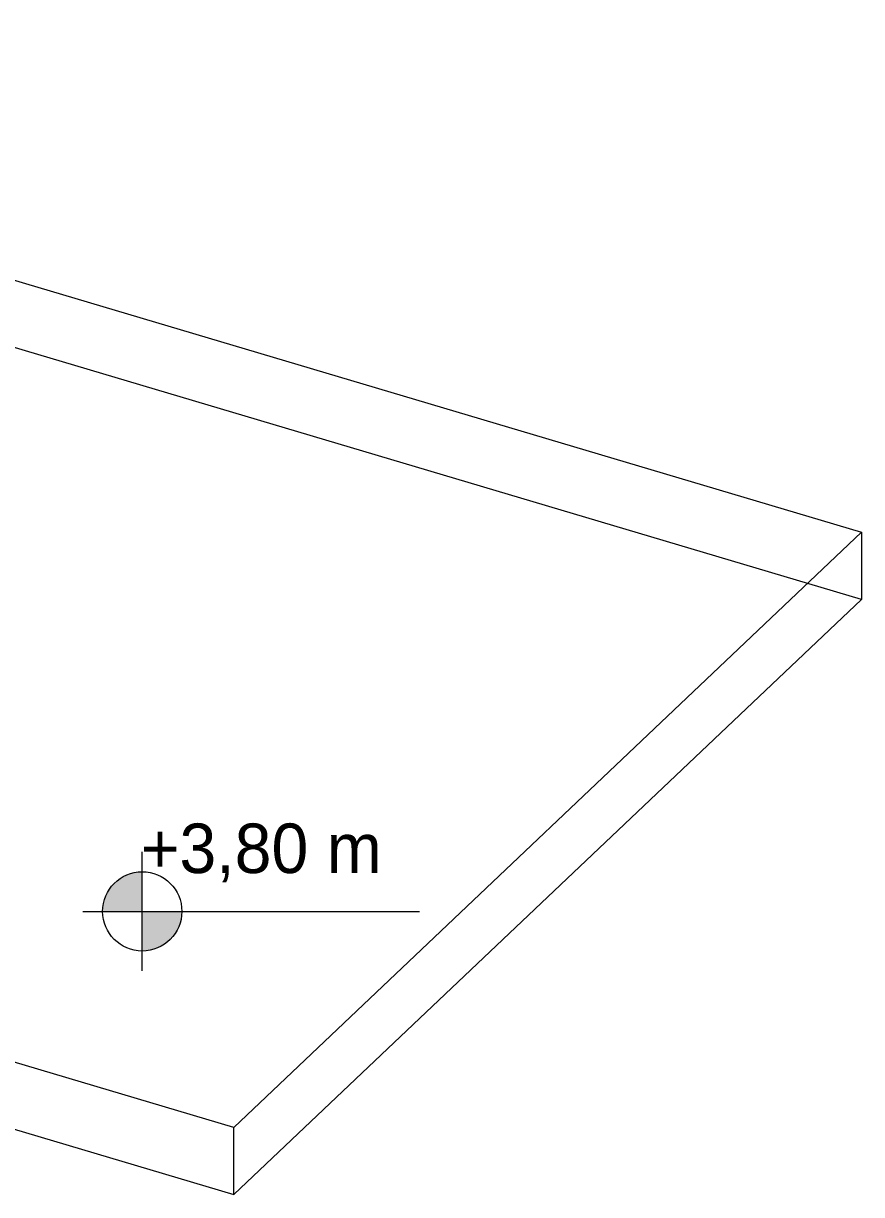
# Model space of a CAD drawing. Header units: metres. Extents: x -0.9 to 62, y -37.3 to 60.
# Drawn here: x 58.277 to 59.335, y -34.121 to -32.642 of the extents above; entities that cross this region are included whole.
import ezdxf

# ---------------------------------------------------------------- set-up
doc = ezdxf.new("R2010")
doc.units = ezdxf.units.M
doc.layers.add('A-FLOR', color=7, linetype='Continuous', lineweight=9, true_color=0x007f00)
doc.layers.add('G-ANNO-DIMS', color=7, linetype='Continuous', lineweight=5)
doc.styles.add('Century Gothic_3', font='GOTHIC.TTF', dxfattribs={"height": 0.0625})

# ---------------------------------------------------------------- blocks, each defined once
blk = doc.blocks.new('Elevações de ponto - Padrão-77235-3D_DT_04')
at = {"layer": 'G-ANNO-DIMS', "true_color": 0xff0000}
h = blk.add_hatch(color=1, dxfattribs=at)
edge = h.paths.add_edge_path()
edge.add_line((28.643, -33.7132), (28.63, -33.7149))
edge.add_line((28.63, -33.7149), (28.618, -33.7199))
edge.add_line((28.618, -33.7199), (28.6076, -33.7279))
edge.add_line((28.6076, -33.7279), (28.5997, -33.7382))
edge.add_line((28.5997, -33.7382), (28.5947, -33.7503))
edge.add_line((28.5947, -33.7503), (28.593, -33.7632))
edge.add_line((28.643, -33.7632), (28.643, -33.7132))
edge = h.paths.add_edge_path()
edge.add_line((28.643, -33.7632), (28.593, -33.7632))
h = blk.add_hatch(color=1, dxfattribs=at)
edge = h.paths.add_edge_path()
edge.add_line((28.643, -33.8132), (28.6559, -33.8115))
edge.add_line((28.6559, -33.8115), (28.668, -33.8065))
edge.add_line((28.668, -33.8065), (28.6783, -33.7986))
edge.add_line((28.6783, -33.7986), (28.6863, -33.7882))
edge.add_line((28.6863, -33.7882), (28.6913, -33.7761))
edge.add_line((28.6913, -33.7761), (28.693, -33.7632))
edge.add_line((28.643, -33.7632), (28.643, -33.8132))
edge = h.paths.add_edge_path()
edge.add_line((28.643, -33.7632), (28.693, -33.7632))
at = {"layer": 'G-ANNO-DIMS'}
for p, q in [((28.643, -33.8382), (28.643, -33.6882)), ((28.568, -33.7632), (28.993, -33.7632))]:
    blk.add_line(p, q, dxfattribs=at)
blk.add_circle((28.643, -33.7632), 0.05, dxfattribs=at)

msp = doc.modelspace()

# ---------------------------------------------------------------- linework, layer by layer
at = {"layer": 'A-FLOR', "color": 9, "true_color": 0xaad4aa}
for p, q in [((57.1745, -32.6423), (59.3348, -33.2846)), ((58.5425, -34.0359), (59.3348, -33.2846)), ((59.3348, -33.2846), (59.3348, -33.3693)), ((59.3348, -33.3693), (58.5425, -34.1207)), ((58.5425, -34.0359), (56.3822, -33.3937)), ((56.3822, -33.4784), (58.5425, -34.1207)), ((58.5425, -34.1207), (58.5425, -34.0359))]:
    msp.add_line(p, q, dxfattribs=at)
at = {"layer": 'A-FLOR', "color": 254, "true_color": 0xddeddd}
msp.add_line((59.3348, -33.3693), (57.1745, -32.7271), dxfattribs=at)

# ---------------------------------------------------------------- block references
at = {"layer": 'G-ANNO-DIMS', "color": 1, "true_color": 0xff0000}
msp.add_blockref('Elevações de ponto - Padrão-77235-3D_DT_04', (29.7837, 0), dxfattribs=at)

# ---------------------------------------------------------------- texts
at = {"layer": 'G-ANNO-DIMS', "insert": (58.4249, -33.6523), "char_height": 0.0625, "width": 0.385274, "attachment_point": 1, "line_spacing_factor": 0.984502, "style": 'Century Gothic_3'}
msp.add_mtext('+3,80 m', dxfattribs=at)

doc.saveas('drawing.dxf')
